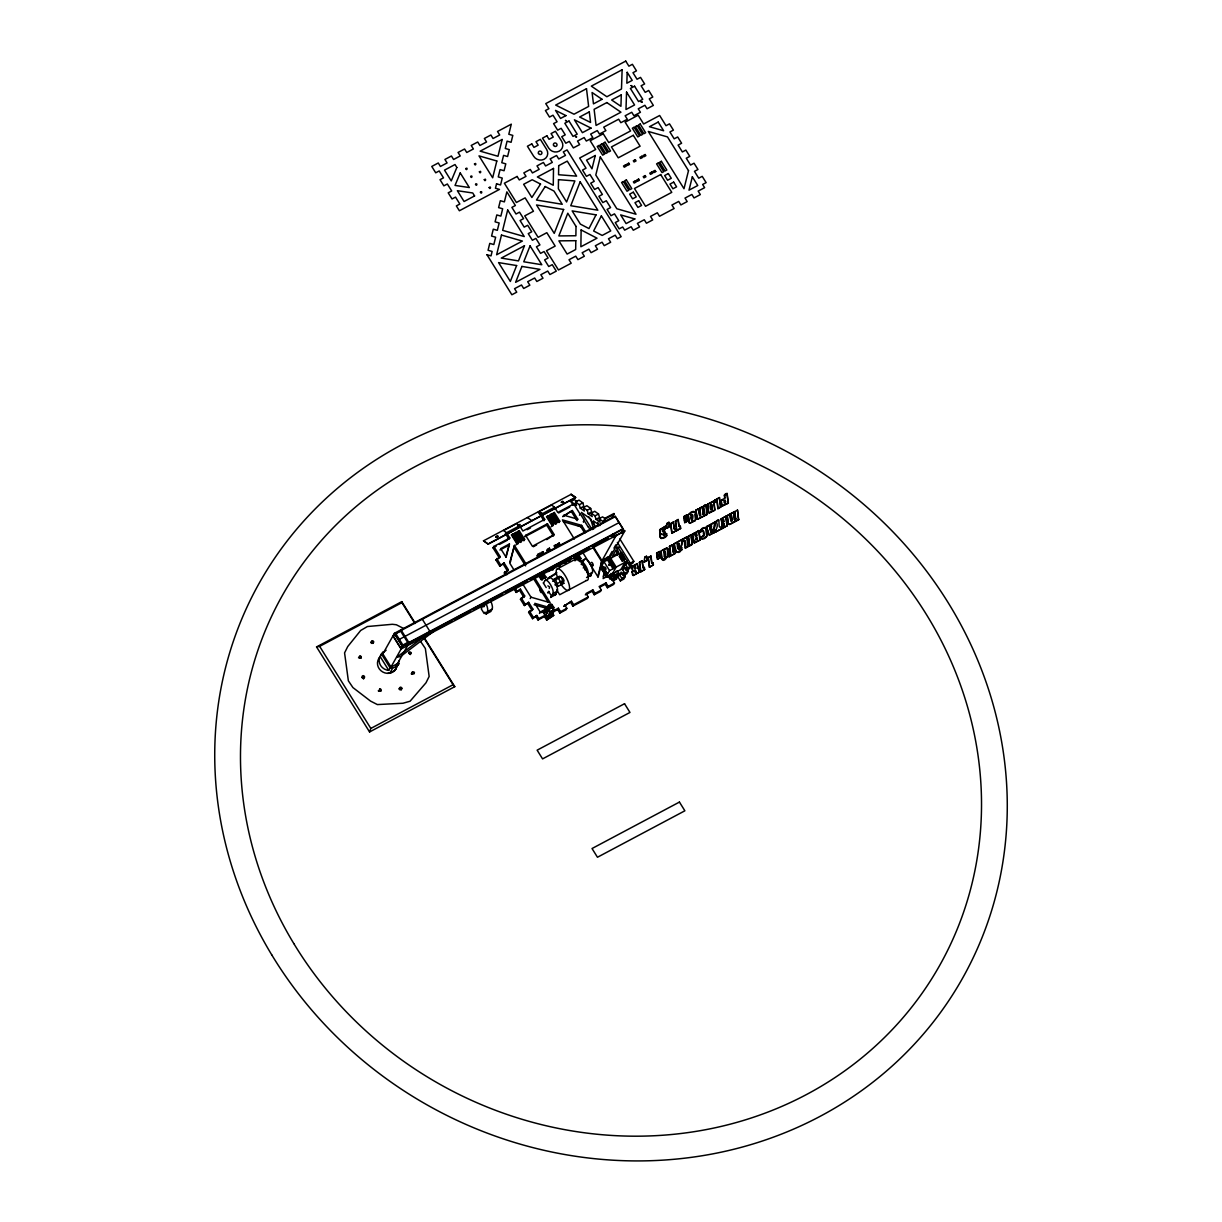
<?xml version="1.0" encoding="UTF-8"?>
<svg xmlns="http://www.w3.org/2000/svg" width="1222" height="1222" viewBox="0 0 1222 1222"><rect width="100%" height="100%" fill="white"/><g stroke="black" fill="none" stroke-linecap="round" stroke-linejoin="round"><path stroke-width="1.5" d="M693.195 537.894L694.188 543.103L700.206 539.956L698.938 530.547L696.128 532.288L696.647 536.137L695.608 536.55L694.799 532.975L695.517 536L696.846 535.786L696.326 531.937M693.103 538.184L694.386 542.751L700.206 539.956M548.51 607.563L551.565 605.257L547.93 607.655C549.197 604.31 554.07 604.753 550.587 608.419C545.073 609.304 550.374 601.942 550.618 604.982L552.222 607.548L548.938 609.289L547.334 606.723L550.985 604.325L552.222 607.548M634.264 567.604L634.692 566.825C632.675 571.193 637.059 563.434 635.226 568.902M604.753 567.619L605.333 568.841M552.634 611.076L550.557 612.1M613.688 578.693L614.819 578.617M612.833 565.236L612.986 564.747M547.914 585.842L549.625 587.034L549.258 588.454M591.081 562.7C592.349 560.562 594.702 568.184 591.983 564.931M684.503 540.674C685.084 560.44 688.001 534.762 682.456 541.758C681.632 534.64 683.694 549.06 678.485 547.991C681.296 540.536 674.804 544.141 678.485 548.999M678.485 547.991L679.127 543.286M710.853 530.791L711.494 526.086L709.646 527.308L710.914 531.952L714.015 530.394L714.32 532.456L709.31 535.083L706.423 526.804L714.763 522.13C717.742 529.416 706.408 532.884 713.77 529.004M361.162 658.032L360.2 656.489L358.642 657.314M361.773 677.568C362.613 672.528 367.364 679.035 362.338 677.599M414.059 673.857L412.425 672.283L411.707 674.07M663.683 552.375C665.104 548.22 667.12 556.529 664.417 556.743M691.194 514.981C690.506 528.454 695.501 511.331 690.995 515.333L691.316 514.798M609.732 560.592L609.732 559.707M643.979 562.212L644.804 557.171L646.499 556.27C651.005 560.623 639.427 564.075 647.049 560.333M666.418 528.24L667.044 523.551L668.923 522.298C672.253 527.247 663.149 531.982 667.243 523.199M681.219 546.555L682.212 539.681M713.587 529.34L714.763 522.13M612.864 566.046L612.604 566.825L612.191 564.976M613.23 564.533L612.207 565.099M711.968 509.528L711.647 504.533L710.517 504.839M498.087 536.168L495.796 537.145L496.667 537.145M541.789 512.935L539.391 513.729M561.234 502.105L563.266 501.753L561.402 502.517M563.479 501.875L562.532 501.417M505.74 557.018L509.437 543.958L500.684 548.602L506.107 557.293L509.437 543.958M526.346 564.472L514.447 545.379L509.742 562.487L510.536 561.097M514.447 545.379L509.941 563.449L513.943 569.88M597.787 576.815L601.866 560.486L593.755 547.471M603.21 576.662L604.035 573.317M604.814 571.927L603.149 578.602L607.533 576.28M638.22 568.108L637.166 563.922L632.11 566.382M637.976 568.413L637.349 563.571L631.682 566.855L632.797 571.209L631.881 566.504M544.477 611.84L544.34 612.711M703.398 530.806C703.505 544.233 706.163 525.216 699.962 531.707C703.062 523.673 709.951 528.607 706.53 536.519M609.671 559.737L610.038 560.852M610.542 561.463L610.74 560.577L613.032 564.763M638.724 572.568C640.924 569.605 636.448 567.65 638.648 568.52M663.103 534.197L663.515 535.068L666.586 533.571C668.602 538.306 657.405 541.041 660.46 534.396M636.066 572.018L634.982 570.934M636.097 571.881C632.965 570.399 638.724 571.071 634.829 572.079M668.419 556.086L662.385 559.416L661.041 551.443M695.303 520.435C697.731 512.323 693.149 507.909 688.093 515.256M695.669 519.549L694.875 520.908M714.702 510.124L713.724 501.28L707.675 504.411M659.575 530.424L659.941 529.538M661.224 550.908C659.743 577.502 679.631 537.909 661.026 551.259M707.492 504.946L707.874 504.06M662.904 534.533L663.699 535.343L666.586 533.571M369.563 731.963L370.831 728.434L453.087 684.717L454.783 686.672L369.563 731.963L316.559 646.927L401.778 601.636L414.777 622.502M381.447 654.014L379.324 658.398A9.99 9.241 29.3 0 0 386.824 670.068L388.733 670.343L390.108 667.899L381.447 654.014L386.106 650.241M381.004 691.148L379.828 689.269L378.774 691.087M546.753 610.817L545.241 611.489M610.603 561.035L609.488 561.891L609.136 560.058M610.007 559.89L609.075 560.348M378.56 659.055L382.914 651.922M382.639 654.289L394.416 633.302L615.109 516.005L623.266 529.08L621.799 531.692M394.614 633.958L393.362 636.188L400.923 648.332L402.175 646.102L622.869 528.805L615.308 516.662L394.614 633.958L402.175 646.102M390.796 667.365L402.573 646.377L623.266 529.08M387.756 673.337L389.879 673.108L392.873 667.762C395.363 668.373 401.61 659.819 397.761 665.578L398.509 663.622A9.99 9.241 29.3 0 0 398.723 661.194M396.447 665.501L409.126 642.894L400.984 629.819M396.188 666.402L397.853 663.439L391.04 667.059L382.715 653.724M389.879 673.108L394.66 670.572L397.654 665.226M493.81 546.448L500.18 556.652L499.401 558.042L493.031 547.838L493.81 546.448L509.818 537.94L507.359 534.014M503.311 564.32L507.573 571.163L508.352 569.773L504.09 562.93L499.813 566.183L495.903 559.905L500.18 556.652M509.818 537.94L509.024 539.33L505.389 533.479M513.103 533.938L512.323 535.328L517.761 544.05L518.54 542.66L513.103 533.938L511.361 534.869L516.799 543.591L516.005 544.981M516.158 532.318L513.637 534.64L516.158 532.318L521.595 541.041L520.816 542.431L515.379 533.708M519.228 530.684L518.449 532.089L523.871 540.796L524.666 539.406L519.228 530.684L517.471 531.616L522.909 540.338L524.666 539.406M499.813 566.183L504.09 562.93M508.352 569.773L504.075 573.026L506.412 571.789M547.441 523.749L525.597 535.358L524.818 536.748L546.662 525.139L547.441 523.749L554.238 534.64L546.738 539.62M480.429 604.89L482.018 607.456L481.239 608.846L484.172 613.551L484.951 612.161L486.096 613.994L487.41 611.642L492.13 609.136A10.158 3.33 62 0 0 490.297 600.078M492.13 609.136L490.816 611.489L486.096 613.994M542.278 515.455L544.722 519.381L543.943 520.786L538.474 512.003L551.55 505.053L554.528 507.206L557.797 512.446L573.79 503.938L580.144 514.141M551.137 526.758L553.673 524.437L548.235 515.715L547.456 517.12L552.894 525.842M551.29 514.095L550.511 515.485L555.949 524.207L556.728 522.817L551.29 514.095L549.549 515.027L554.987 523.749L556.728 522.817M554.345 512.476L551.825 514.798L554.345 512.476L559.783 521.198L559.004 522.588L553.566 513.866M513.24 587.721L516.173 592.426L520.45 589.172L524.712 596.03L520.435 599.269L524.36 605.547L528.637 602.309L532.899 609.152L532.12 610.542L527.858 603.699M540.353 554.605L537.604 557.033L537.634 554.452L539.605 553.398L540.353 554.605L539.574 555.995L539.605 553.398M538.581 556.514L539.36 555.124M516.173 592.426L520.45 589.172M542.874 551.657L542.843 554.253L542.874 551.657L540.918 552.695L541.667 553.902L543.622 552.863M572.354 510.506L562.823 516.555L572.354 510.506L577.777 519.197L576.998 520.603L571.575 511.896M541.865 554.773L542.644 553.383M549.442 548.174L546.692 550.618L549.442 548.174L549.396 550.771L548.647 549.564M520.435 599.269L524.712 596.03M573.011 505.328L573.79 503.938M555.995 544.691L555.964 547.288L555.995 544.691L554.024 545.73L554.773 546.937L556.743 545.883M559.264 542.95L556.529 545.409L559.264 542.95L559.233 545.531L558.5 544.37M524.36 605.547L528.637 602.309M558.255 546.066L559.034 544.676M530.195 598.581L530.974 597.191L521.962 582.726M540.185 574.355L542.904 578.724L542.125 580.114L538.505 574.294M579.472 515.241L580.267 513.851L584.391 520.48L583.612 521.87M543.24 572.736L545.959 577.09L545.18 578.48L541.56 572.675M543.515 583.062L544.92 580.572L549.289 578.25A7.76 2.536 62 0 1 554.757 582.115A7.76 2.536 62 0 1 557.324 591.158L555.231 594.885L550.862 597.207M536.03 616.82L538.016 619.997L538.795 618.607L536.809 615.43L532.532 618.683L528.622 612.405L532.899 609.152M553.52 568.719L552.726 570.109L552.772 567.512L553.52 568.719L551.55 569.758L550.801 568.566M578.327 526.04L579.121 524.65M583.276 521.809L584.07 520.419L588.332 527.262M584.834 533.174L580.832 526.743L581.611 525.353L562.426 519.885L574.34 538.978M560.073 565.236L559.294 566.626L559.325 564.029L560.073 565.236L558.103 566.275L557.354 565.083M532.532 618.683L536.809 615.43M547.823 592.792L548.602 591.402L551.534 596.107L556.254 593.602L555.475 594.992M548.143 592.853L548.922 591.463M566.611 561.723L565.847 563.143L565.878 560.547L566.611 561.723L564.656 562.792L563.907 561.601M539.452 613.444L540.231 612.039L552.298 605.577L551.626 604.493L550.755 606.051M569.88 559.982L569.116 561.402L569.147 558.805L569.88 559.982L567.94 561.051L567.191 559.859M550.755 597.497L552.955 593.48L557.324 591.158M550.404 611.764L549.35 615.476L550.954 612.634L549.06 609.87L545.18 615.537L543.271 612.482L546.295 607.319L546.967 608.419L544.172 613.413L543.485 612.314M546.188 610.954L546.158 611.626M538.016 619.997L544.477 616.56L549.06 609.87M551.428 607.135L552.298 605.577M578.434 560.806L580.969 558.485L578.25 554.131M553.367 607.135L552.619 608.464L553.459 609.824M580.969 558.485L580.19 559.875L576.57 554.07M544.477 616.56L546.662 620.058L553.734 615.323L552.283 612.986M552.787 609.075L553.749 607.38L551.84 604.325L546.158 607.349L548.067 610.404M548.953 616.193L548.403 615.323L548.22 617.507L552.1 614.529L551.55 613.658M553.749 607.38L552.741 607.914L553.902 609.793L550.817 614.956L551.366 615.827L548.22 617.507M602.477 522.97L605.196 518.128L613.933 513.484L612.237 517.059M614.33 514.111L605.593 518.77L604.753 521.046M551.366 615.827L552.1 614.529M549.35 615.476L552.497 613.811L554.101 610.969L553.291 606.876M582.894 562.074L584.391 559.401A7.76 2.536 62 0 1 589.859 563.281A7.76 2.536 62 0 1 592.441 572.308L590.195 576.31M553.734 615.323L546.662 620.058M557.644 609.579L558.423 608.189L560.592 611.672L559.813 613.062L557.644 609.579L553.52 611.764M571.484 601.239L563.892 606.249L571.484 601.239L573.653 604.722L572.874 606.112L570.705 602.629M564.671 604.859L566.84 608.342L566.061 609.747L559.813 613.062M590.47 576.387L591.265 574.997L586.545 577.502M592.685 547.12L601.591 561.387L616.071 535.572L624.809 530.928L401.106 648.989L392.949 635.914M601.27 562.853L602.064 561.448L598.138 577.166L582.268 551.702M601.209 567.482L607.12 576.845L600.674 567.787L604.035 561.799L621.601 552.466L627.1 561.265L622.548 569.635L624.732 573.118L623.357 575.577L621.173 572.095L619.63 574.844L621.815 578.327L620.379 580.878L617.95 576.967M601.636 568.031L600.674 567.787M612.1 551.473L609.304 556.453L603.317 559.63M613.948 548.159L615.812 544.844M608.22 558.698L607.533 559.936L613.032 568.749L613.658 567.329L607.273 557.201M622.319 533.25L624.427 530.302M608.541 559.401L609.304 558.21M624.809 530.928L610.328 556.743L601.591 561.387M592.853 589.875L592.074 591.265L594.243 594.763L595.022 593.373L592.853 589.875L586.086 593.48L588.256 596.962L587.477 598.368L572.874 606.112M610.725 559.416L611.504 558.026M618.76 553.383L616.973 548.281L617.752 546.891L624.274 557.354M610.328 563.434L608.724 564.656L610.526 564.732L610.328 563.434L608.724 564.656M617.736 551.305L615.98 554.437L612.482 556.285L615.995 550.022L617.782 555.124M606.173 576.601L609.534 570.613L627.1 561.265M619.386 556.545L622.334 554.666L624.809 559.462L622.105 560.913L619.386 556.545L620.776 555.796M609.06 575.822L608.327 577.044L607.456 575.699M606.005 582.894L605.226 584.284L607.395 587.767L608.189 586.377L606.005 582.894L599.147 586.529L601.316 590.027L600.537 591.417L594.243 594.763M610.068 575.287L609.121 576.509M614.024 568.215L614.727 566.947M608.357 575.699L609.671 578.098L612.97 574.951L612.023 573.423M612.207 574.141L616.163 567.069L610.679 558.271M608.144 575.868L610.038 578.923L611 577.227L609.427 574.89M611.978 575.486L612.925 573.79M611.046 578.388L613.933 573.255L615.094 575.119L612.222 580.267L611.046 578.388L610.038 578.923M612.13 573.454L613.2 575.18L609.671 578.098M622.105 560.913L625.053 559.034M612.573 579.961L614.162 577.12L618.989 574.294L618.454 573.423L615.308 575.088L615.109 577.273L618.989 574.294M617.858 576.326L614.712 577.991L613.108 580.832L616.255 579.152L617.858 576.326C619.6 573.057 614.208 578.434 617.217 575.394M615.109 577.273L615.308 575.088M618.454 573.423L618.256 575.593M616.606 577.028L618.775 573.179L617.599 571.3M620.944 569.498L624.916 562.426L619.417 553.627M612.298 579.549L614.483 583.031L613.688 584.422L607.395 587.767M618.775 576.112L614.758 579.213M624.121 566.855L626.29 570.338L627.665 567.879L631.163 566.03L629.712 563.693M627.054 561.631L629.223 565.114L630.308 563.174L633.806 561.326L619.844 538.933M623.862 574.141L625.297 576.463L623.877 579.014L620.379 580.878M626.779 568.933L628.23 571.27L626.84 573.714L623.357 575.577M631.163 566.03L629.788 568.474L626.29 570.338M633.806 561.326L632.721 563.25L629.223 565.114M632.599 571.132L632.095 572.003L632.935 570.903M634.936 566.657L635.654 568.322M634.753 569.024L635.776 568.199M638.907 572.217L633.24 575.501L632.309 572.018M639.396 562.441L642.237 560.684L643.169 567.512L644.376 567.405L644.666 569.483L640.664 571.85L639.396 562.441L642.237 560.684M634.737 571.377L635.18 570.582M633.24 575.501L638.495 572.675M635.898 572.232L636.326 571.438M637.838 568.597L638.419 567.756M644.804 557.171L646.499 556.27M638.724 568.673L638.892 572.033M660.384 534.106L659.788 530.776M660.583 533.77L660.262 534.747L661.056 533.907L660.247 533.434M662.828 529.936L662.416 530.715L665.639 528.408L665.394 526.315L659.743 529.89M660.17 535.037L661.056 533.907M663.347 533.999C667.716 530.638 662.278 532.991 662.614 530.654M660.186 529.416L665.394 526.315M648.118 557.797L650.959 556.041L651.906 562.868L653.113 562.777L653.388 564.839L649.401 567.207L648.118 557.797L650.959 556.041M662.691 531.249L664.692 530.822M640.664 571.85L644.666 569.483M644.376 567.405L643.169 567.512M667.044 523.551L668.923 522.298M660.522 537.833L660.369 534.686M662.507 531.601L662.645 530.287L665.639 528.408M661.301 538.535L666.815 535.648M670.557 523.826L673.398 522.069L674.33 528.897L675.537 528.805L675.827 530.867L671.825 533.235L670.557 523.826L673.398 522.069M656.642 553.26L659.483 551.519L659.605 554.223L656.947 555.628L656.642 553.26L659.483 551.519M649.401 567.207L653.388 564.839M653.113 562.777L651.906 562.868M675.369 521.259L678.21 519.503L679.142 526.346L680.364 526.239L680.639 528.301L676.652 530.669L675.369 521.259L678.21 519.503M656.947 555.628L659.788 553.872M657.13 556.82L659.972 555.078L660.079 557.782L657.436 559.187L657.13 556.82L659.972 555.078M671.825 533.235L675.827 530.867M674.33 528.897L675.537 528.805M657.436 559.187L660.277 557.431M674.391 529.019L673.2 522.42M664.065 551.336L664.829 551.137M683.892 516.738L686.733 514.981L686.856 517.685L684.198 519.09L683.892 516.738L686.733 514.981M665.394 555.842L664.951 551.244M662.202 550.312L666.693 547.975M668.22 555.735L667.075 548.113M676.652 530.669L680.639 528.301M680.364 526.239L679.142 526.346M684.198 519.09L687.039 517.334M673.276 552.054L675.216 551.015L675.308 553.429L668.984 556.789L668.709 554.727L670.435 553.81L669.442 546.463L672.283 544.707L673.276 552.054L672.283 544.707M684.381 520.297L687.222 518.54L687.329 521.244L684.687 522.649L684.381 520.297L687.222 518.54M663.882 552.038L664.233 556.422M684.687 522.649L687.528 520.893M681.662 547.593L678.561 549.152L681.662 547.593C680.623 556.865 672.054 551.244 674.239 543.668L687.07 536.855L688.337 546.265L685.496 548.021M668.709 554.727L670.618 553.459L669.641 546.112M692.416 520.037L692.08 514.599M688.276 514.722L693.943 511.438M694.707 512.125L694.325 511.59M668.984 556.789L675.506 553.092M703.49 506.076C707.813 523.581 698.694 505.404 706.133 504.671L707.202 514.431L697.64 519.213L695.761 510.429L698.602 508.673L699.519 515.47L700.741 515.409L699.748 508.062L702.329 506.687L703.139 514.386L702.329 506.687M695.074 520.557L689.437 523.23L688.307 515.608M691.713 519.671L691.117 517.196M689.819 523.367L694.325 521.03M695.761 510.429L698.602 508.673M698.404 509.024L699.992 516.051L699.748 508.062M676.362 551.84L674.239 543.668M676.621 552.13L676.469 551.321M682.456 541.758L684.702 540.323M676.942 552.283L681.952 549.656M696.968 518.754L695.944 510.078M674.055 544.019L687.07 536.855M697.258 519.06L697.059 518.174M688.261 536.458L691.102 534.717L692.37 544.126L689.529 545.867L688.261 536.458L691.102 534.717M697.64 519.213L707.401 514.08M703.292 506.427L706.133 504.671M693.607 537.741L692.294 534.32L694.997 532.639M692.691 537.038L692.492 533.968M712.014 509.375C709.906 511.621 709.356 504.442 711.479 504.289M712.044 509.009L711.647 504.533M708.103 503.953L713.343 501.127M692.905 538.535L693.332 537.252M713.984 502.486L713.724 501.28M716.932 501.387L714.885 502.471L714.61 500.409L719.498 497.568L720.766 506.977L717.925 508.734L717.131 501.035L717.925 508.734M689.529 545.867L692.37 544.126M714.473 510.246L708.836 512.919L707.706 505.297M696.128 532.288L698.938 530.547M714.885 502.471L717.131 501.035M709.218 513.057L713.724 510.72M710.944 509.788L710.532 505.19M697.09 537.756C693.913 537.879 699.152 540.093 696.891 538.108M695.761 539.696L695.792 538.459M695.837 539.895L697.319 539.299M714.61 500.409L719.498 497.568M700.053 532.41L703.154 530.638M701.291 529.538L705.155 527.537M706.698 535.984L705.537 527.675M724.524 494.895C726.143 502.746 721.958 493.138 727.166 493.489L728.251 503.25L722.049 505.893L721.087 501.051L722.385 499.447M706.301 536.641C704.086 541.209 697.243 537.772 703.826 535.786M701 538.031L701.138 537.237M724.325 495.246L727.166 493.489M701.84 539.039L705.537 537.115M700.939 537.588L704.055 535.343M721.652 505.343L721.286 500.699M725.226 500.149C721.912 501.157 727.869 500.042 724.768 502.884M725.517 502.242L724.157 502.761L724.066 500.76M722.431 506.045L728.449 502.899M711.494 526.086L709.646 527.308M708.638 534.472L706.606 526.468M716.214 521.351C721.606 515.409 716.474 531.341 721.805 526.254L721.897 528.668L715.573 532.044C715.802 527.919 718.887 527.461 716.214 521.351L718.857 519.946M710.914 531.952L709.845 526.957M709.31 535.083L714.32 532.456M711.112 532.089L714.015 530.394M721.163 518.968L725.929 516.188L727.212 525.597L722.431 528.393L722.156 526.315L724.279 524.941L724.081 523.52C721.331 527.003 720.583 521.534 723.806 521.458L723.561 519.671L721.438 521.046L721.163 518.968L725.929 516.188M715.573 532.044L722.08 528.332M721.438 521.046L723.561 519.671M721.683 522.833L723.806 521.458M734.498 519.762L735.644 519.151L734.651 511.804L737.492 510.048L738.577 519.808L729.946 524.391L728.343 524.131L727.121 515.806L729.962 514.05L730.893 520.847L732.1 520.786L731.107 513.439L733.704 512.064L734.498 519.762L733.704 512.064M721.805 526.254L721.897 528.668M721.958 524.895L724.081 523.52M727.121 515.806L729.962 514.05M722.431 528.393L727.212 525.597M722.156 526.315L724.279 524.941M732.1 520.786L731.107 513.439M728.236 523.902L727.319 515.455M729.015 524.589L738.775 519.457M730.893 520.847L729.763 514.401M737.492 510.048L738.577 519.808M735.644 519.151L734.85 511.453M610.588 561.402L609.87 560.531M519.839 524.773C516.799 523.917 517.334 527.583 519.824 524.36M541.575 513.286L539.544 513.714M546.112 611.703L545.715 612.13M394.66 670.572L396.004 668.785M410.577 654.457L410.516 652.716L408.698 652.655M721.209 500.577L724.952 498.072M714.274 510.597L714.885 509.788M706.102 536.993L706.728 536.168M495.842 536.947L497.522 535.878M662.981 534.335L664.936 532.914M548.938 615.308L549.747 615.353M430.19 631.881L396.906 657.176L400.51 656.565L433.795 631.255L430.19 631.881L422.048 618.79M609.213 565.435L610.817 564.213M615.873 571.499L617.11 570.918M616.087 574.875L615.399 575.608L616.927 574.936M372.909 643.459C375.521 640.74 368.83 640.664 371.625 643.414M363.744 678.699C365.21 675.415 360.612 676.576 363.438 678.821M378.24 690.812C385.266 691.484 377.247 685.725 380.271 691.133M411.172 673.811L412.7 673.628M401.152 689.88C403.749 687.161 397.074 687.085 399.869 689.85M545.623 611.474L546.341 610.145L546.692 610.924M495.964 536.825L497.385 536.122M563.327 501.967L562.716 501.341M551.962 612.955C555.491 610.572 548.235 613.704 552.497 613.811M655.756 171.569L653.785 172.608L653.037 171.416L655.007 170.362L655.74 171.538M483.53 540.811L571.132 494.33L575.577 497.476L488.235 544.141L483.53 540.811L488.235 544.141M496.85 537.069L497.782 536.825M519.61 525.765L506.55 532.716L503.556 530.562L516.631 523.612L519.61 525.765L522.879 531.005L544.722 519.381M554.528 507.206L541.468 514.157L538.474 512.003M488.174 543.927L575.577 497.476L571.132 494.33M572.812 504.564L570.918 501.509L574.416 499.645L577.196 501.631M548.235 515.715L546.478 516.646L551.916 525.368M575.501 502.013L578.999 500.149L582.818 502.853L583.795 506.305L580.297 508.169L579.32 504.717L575.501 502.013L576.494 505.465L570.918 501.509M493.031 547.838L496.239 546.142M499.431 544.432L507.435 540.185M527.14 529.706L530.501 527.919M558.607 512.98L569.803 507.038M579.32 504.717L582.818 502.853M499.905 549.992L508.658 545.348M316.559 646.927L319.66 646.362L401.931 602.645L401.778 601.636M583.368 507.588L586.865 505.725L590.669 508.428L591.662 511.881L588.164 513.744L587.186 510.292L583.368 507.588L584.345 511.04L580.297 508.169M516.799 543.591L518.54 542.66M521.595 541.041L519.854 541.972L514.416 533.25M559.783 521.198L558.042 522.115L552.604 513.393M587.186 510.292L590.669 508.428M495.903 559.905L498.225 558.668M591.234 513.164L594.732 511.3L598.536 514.004L599.528 517.456L596.03 519.319L595.038 515.867L591.234 513.164L592.212 516.616L588.164 513.744M554.238 534.64L532.395 546.265L525.597 535.358M533.296 546.753L536.657 544.966M595.038 515.867L598.536 514.004M596.03 519.319L600.078 522.191L599.101 518.739L602.583 516.875L605.134 518.678M536.855 555.842L538.826 554.788M550.19 549.365L548.22 550.419L547.471 549.213M560.012 544.141L558.057 545.195L557.324 544.019M398.494 639.839L619.187 522.542M405.979 645.644L412.715 642.069M416.091 640.267L421.132 637.594M429.564 633.103L451.468 621.463M454.828 619.676L469.996 611.626M473.357 609.824L488.525 601.774M491.901 599.987L501.998 594.61M505.373 592.823L527.278 581.183M530.638 579.381L545.806 571.331M554.223 566.855L571.071 557.889M574.447 556.102L589.6 548.052M592.976 546.249L608.128 538.199M611.504 536.412L614.88 534.61M557.4 568.81L576.188 558.821M542.904 578.724L541.163 579.656L538.444 575.287M545.959 577.09L544.218 578.021L541.499 573.668M556.804 572.583L547.823 578.342L556.025 573.973M584.391 559.401L580.022 561.723A7.76 2.536 62 0 1 585.491 565.603A7.76 2.536 62 0 1 588.072 574.63L592.441 572.308M552.695 581.321L561.219 576.799L563.831 583.306L558.149 586.331L556.361 585.781M616.973 548.281L619.31 547.044M583.23 567.94L584.544 567.237L585.842 570.491M554.895 584.849L563.418 580.328M699.549 508.413L702.131 507.038M666.601 527.889L669.488 526.361M703.322 514.034L704.483 513.423M718.124 508.383L720.766 506.977M612.711 566.168L613.658 565.985M585.918 580.801L559.691 594.732L556.667 589.875M528.622 612.405L530.959 611.168M628.994 562.532L625.496 564.396L627.665 567.879M607.12 576.845L623.128 568.337M540.903 612.665L543.821 611.107M622.548 569.635L626.046 567.772M543.271 612.482L546.158 610.908M610.496 576.616L613.2 575.18M609.595 577.838L611.993 576.692M615.094 575.119L618.775 573.179M669.442 546.463L672.085 545.058M692.294 534.32L694.799 532.975M706.423 526.804L714.565 522.481M730.924 513.79L733.505 512.415M553.902 609.793L550.236 611.733L547.349 616.881L546.188 615.002M619.63 574.844L623.128 572.981M677.278 544.508L678.928 543.637M538.795 618.607L545.272 615.17L547.441 618.668M552.924 611.107L558.423 608.189M624.732 573.118L628.23 571.27M550.954 612.634L554.101 610.969M612.222 580.267L615.888 578.312M585.307 594.87L592.074 591.265M599.742 587.202L605.226 584.284M678.684 547.655L681.418 546.203M621.815 578.327L625.297 576.463M560.592 611.672L566.84 608.342M573.653 604.722L588.256 596.962M595.022 593.373L601.316 590.027M608.189 586.377L614.483 583.031M734.697 519.411L735.843 518.8M685.695 547.67L688.337 546.265M603.683 570.72L601.698 568.138M370.877 642.497C377.919 643.093 368.983 637.67 372.786 643.307M358.535 657.803C364.843 659.193 358.26 652.685 359.803 657.803M399.105 688.918C406.162 689.529 397.211 684.091 401.015 689.743M584.803 569.834L584.727 568.199M604.814 572.339L603.775 570.949M527.43 517.548L531.875 520.709M392.873 667.762L390.108 667.899M408.912 653.541C415.251 653.77 406.01 649.188 410.18 654.503M413.021 673.765C417.603 671.932 409.691 670.603 412.731 673.658M563.602 515.149L577.777 519.197M563.311 521.748L580.832 526.743M530.974 597.191L550.16 602.675L534.289 577.212M547.212 606.891L534.808 603.347L540.231 612.039M534.029 604.737L546.433 608.281M581.55 564.503L583.337 565.038L585.537 568.566M561.219 576.799L559.432 576.249L553.749 579.274L555.536 579.824M556.59 577.762L558.378 578.312L560.577 581.84L560.99 584.819M562.044 582.757L563.831 583.306M604.951 573.026L604.386 572.446L605.348 573.469M403.184 628.245L396.34 624.763L392.354 624.289L367.41 626.535L360.673 630.476L347.751 646.53L344.573 652.884L348.362 680.822L352.929 687.574L370.541 701.092L377.384 704.575L402.985 703.246L410.073 701.229L425.989 682.808L429.151 676.453L425.363 648.515L420.811 641.764M583.49 566.58L584.513 567.756M570.934 494.36L575.638 497.69M599.101 518.739L602.904 521.443M599.926 525.521L593.312 520.832L595.251 527.644M613.307 566.244L612.802 565.511M609.152 558.24L610.145 559.523M613.673 565.511L614.59 567.023M562.777 580.771C565.725 583.688 562.502 575.577 561.692 578.403M604.951 568.734C607.471 571.804 604.676 564.686 604.462 567.665M620.944 529.676L622.96 532.914M616.071 535.572L614.208 537.558L612.833 533.983M617.354 542.385L630.308 563.174M622.991 556.56L624.809 559.462M619.63 556.117L622.349 560.47M588.805 516.799L593.693 524.62M592.135 529.615L581.412 512.385L590.7 518.968L593.617 529.187M588.439 526.972L590.089 529.63M608.403 559.477L612.986 566.809M615.72 578.281L616.255 579.152M614.162 577.12L614.712 577.991M581.611 525.353L585.613 531.784M604.035 561.799L609.534 570.613M610.756 573.515L612.13 575.547L611.382 576.891L610.526 575.531M609.503 575.15L610.343 576.509M602.049 565.328L607.548 574.141M601.56 566.871L606.662 575.058M576.509 555.063L579.228 559.416M575.195 555.75L577.914 560.119M573.5 555.689L576.219 560.058M573.439 556.682L575.257 559.584M546.662 525.139L553.459 536.046M549.488 569.253L550.236 570.46L548.266 571.499L547.517 570.307M555.536 579.824L558.149 586.331M537.634 554.452L538.383 555.643M543.271 582.848L546.203 587.568M550.832 604.523L551.687 605.883M513.668 546.769L525.567 565.878M533.51 578.602L548.388 602.477M549.717 604.539L550.297 605.486M548.984 605.852L550.587 608.419M546.203 610.389L546.555 611.168M519.671 590.577L523.933 597.421M496.682 558.5L500.592 564.793M504.854 571.636L506.825 574.768M514.997 587.904L516.952 591.036M521.229 597.879L525.139 604.157M529.401 611L533.311 617.293M423.774 636.937L454.783 686.672M401.931 602.645L414.961 623.556M424.003 638.052L453.087 684.717M394.416 633.302L402.573 646.377M380.073 656.443L388.733 670.343M319.66 646.362L370.831 728.434M651.708 563.22L650.761 556.392M643.032 567.97L642.268 562.7M678.561 549.152L677.477 544.157M597.772 522.374L598.749 525.781M548.296 606.998L548.938 609.289M659.956 533.556L659.773 530.073M632.461 574.798L632.293 571.667M708.439 512.385L707.691 504.61M689.055 522.695L688.292 514.92M713.831 530.745L714.122 532.807M681.464 547.945L681.754 550.007M725.028 500.501L725.318 502.578M723.882 523.871L724.081 525.292M714.198 504.09L714.87 509.589M700.252 532.059L700.13 530.669M694.799 514.401L695.471 519.197M680.165 526.59L680.455 528.652M675.338 529.157L675.629 531.219M644.177 567.756L644.468 569.819M726.983 493.841L728.251 503.25M725.746 516.539L727.014 525.949M719.3 497.919L720.583 507.329M721.362 518.632L721.637 520.694M721.866 522.481L722.156 524.543M722.355 525.964L722.63 528.041M714.809 500.058L715.084 502.12M715.481 529.615L715.756 531.692M705.934 505.022L707.202 514.431M698.74 530.898L700.007 540.307M691.163 536.947L692.171 544.462M688.444 536.122L689.727 545.531M686.871 537.191L688.154 546.616M682.38 539.345L682.655 541.407M678.011 519.854L678.699 524.895M675.567 520.908L676.835 530.333M670.741 523.474L672.024 532.884M668.74 522.649L669.289 526.713M668.892 554.376L669.182 556.453M648.317 557.446L649.585 566.855M646.301 556.621L646.85 560.684M639.595 562.089L640.863 571.499M723.378 520.022L723.607 521.794M686.535 515.333L686.856 517.685M684.091 516.387L684.396 518.739M659.284 551.855L659.605 554.223M656.84 552.924L657.146 555.277M687.024 518.892L687.329 521.244M684.58 519.946L684.885 522.298M659.773 555.414L660.079 557.782M657.329 556.484L657.635 558.836M665.211 526.667L665.455 528.759M664.493 531.173L664.737 533.266M485.577 602.583A10.158 3.33 62 0 1 487.41 611.642M484.126 604.6A3.987 1.298 62 0 1 481.957 605.318M484.569 605.669A3.987 1.298 62 0 1 483.438 604.539M396.86 666.555A9.99 9.241 29.3 0 1 382.776 672.008A9.99 9.241 29.3 0 1 380.011 657.146M557.751 578.006A12.144 3.972 62 0 1 560.592 570.048A12.144 3.972 62 0 1 569.574 587.751A12.144 3.972 62 0 1 560.592 583.597M574.997 560.883A12.144 3.972 62 0 1 584.758 566.993A12.144 3.972 62 0 1 585.964 580.389M581.137 564.106A5.239 1.711 62 0 1 584.467 566.168A5.239 1.711 62 0 1 586.728 572.217M544.92 580.572A7.76 2.536 62 0 1 550.389 584.452A7.76 2.536 62 0 1 552.955 593.48M553.505 168.422L553.26 185.24L537.39 176.991L553.505 168.422M558.485 179.649L558.362 188.753L566.596 201.966L574.875 180.932L558.485 179.649M558.698 165.673L558.561 174.731L576.601 176.136L567.252 161.121L558.698 165.673M575.806 240.688L575.684 249.517L567.13 254.069L558.897 240.856L575.806 240.688M576.02 226.437L575.883 235.754L558.851 235.922L567.787 213.224L576.02 226.437M581.122 229.95L580.878 246.768L596.993 238.198L581.122 229.95M621.295 94.873L620.929 106.314L611.657 100.005L621.295 94.873M622.12 69.776L621.494 88.977L606.876 96.737L591.326 86.136L622.12 69.776M626.55 92.093L625.985 109.506L634.569 104.955L626.55 92.093M627.192 72.312L626.84 83.233L632.217 80.362L627.192 72.312M549.045 616.621L551.275 615.323L549.121 616.499M539.895 589.63C540.735 595.588 543.927 590.913 539.895 589.63M548.51 605.669L550.175 604.676L548.571 605.577M465.75 168.621C466.819 171.66 468.179 166.604 465.75 168.621M470.638 176.472C471.723 179.527 473.051 174.41 470.638 176.472M474.487 163.977C475.572 167.032 476.901 161.915 474.487 163.977M475.541 184.308C476.565 187.378 478.016 182.261 475.541 184.308M479.391 171.828C480.46 174.883 481.789 169.766 479.391 171.828M480.429 192.16C481.483 195.23 482.873 190.113 480.429 192.16M484.279 179.665C485.348 182.72 486.707 177.648 484.279 179.665M489.167 187.516C490.251 190.586 491.58 185.454 489.167 187.516M575.531 136.62L576.54 136.91L575.531 136.62M641.076 101.777L642.085 102.068L641.076 101.777M549.106 606.57L550.771 605.623L549.106 606.57M565.526 120.474L566.489 120.871L565.526 120.474M631.071 85.632L632.034 86.029L631.132 85.525M496.819 160.999L492.665 177.801L479.009 155.881L496.819 160.999M502.135 139.491L497.996 156.279L480.185 151.161L502.135 139.491M496.544 183.819L495.445 188.249L499.462 189.41L459.38 210.764L456.356 205.907L459.854 204.043L455.531 197.109L452.033 198.972L448.199 192.832L451.697 190.968L447.344 183.987L443.846 185.851L440.027 179.695L443.51 177.847L439.217 170.958L435.719 172.806L431.763 166.452L438.27 162.984L440.439 166.467L447.084 162.938L444.915 159.456L451.422 155.988L453.591 159.486L460.236 155.942L458.067 152.46L464.574 149.008L466.758 152.49L473.388 148.962L471.218 145.464L477.726 142.012L479.91 145.494L486.555 141.966L484.37 138.483L490.893 135.016L493.062 138.514L499.706 134.97L497.522 131.487L511.3 124.17L508.81 134.252L512.812 135.398L511.102 142.302L507.099 141.141L505.282 148.473L509.299 149.619L507.588 156.523L503.586 155.377L501.768 162.694L505.786 163.855L504.075 170.744L500.058 169.598L498.255 176.915L502.257 178.076L500.562 184.965L496.544 183.819M486.967 254.726L511.865 294.762L516.738 292.18L514.554 288.682L521.504 284.986L523.688 288.484L529.844 285.2L527.675 281.717L534.656 278.005L536.84 281.488L542.996 278.219L540.827 274.721L547.731 271.055L549.9 274.538L556.285 271.147L552.237 264.655L548.739 266.518L544.6 259.889L548.098 258.025L544.05 251.533L540.552 253.382L536.427 246.768L539.925 244.904L535.878 238.412L532.38 240.26L528.24 233.631L531.738 231.783L527.69 225.276L524.192 227.139L520.068 220.51L523.566 218.646L519.503 212.154L516.02 214.018L511.881 207.389L515.379 205.525L506.855 191.854L504.38 201.874L500.317 200.714L498.607 207.618L502.67 208.779L500.867 216.111L496.804 214.935L495.093 221.839L499.156 223L497.339 230.332L493.291 229.171L491.58 236.06L495.643 237.236L493.825 244.553L489.762 243.392L488.067 250.281L492.115 251.457L491.03 255.887L486.967 254.726M501.478 235.067L496.621 254.772L522.374 241.07L501.478 235.067M507.68 209.985L502.654 230.347L524.253 236.549L507.68 209.985M595.282 155.515L591.967 168.85L586.545 160.158L595.282 155.515M600.308 156.935L595.801 175.006L616.835 208.748L636.005 214.232L600.308 156.935M688.505 170.652L683.999 188.723L648.286 131.441L667.472 136.91L688.505 170.652M692.339 176.808L689.009 190.158L697.762 185.515L692.339 176.808M563.632 209.481L554.238 233.371L536.55 204.99L563.632 209.481M580.144 181.818L570.75 205.708L597.833 210.199L580.144 181.818M516.631 265.556L510.338 281.442L498.591 262.608L516.631 265.556M524.482 245.759L518.479 260.912L501.28 258.086L524.482 245.759M521.916 266.427L515.623 282.313L539.956 269.375L521.916 266.427M530.058 245.882L523.764 261.768L541.804 264.731L530.058 245.882M456.845 167.475L451.239 180.902L444.518 170.118L455.012 164.542L456.845 167.475M460.236 172.928L455.027 185.423L469.34 187.546L460.236 172.928M596.015 214.858L588.973 228.575L580.389 224.115L572.156 210.902L596.015 214.858M601.377 215.882L593.632 230.989L602.186 235.434L610.725 230.897L601.377 215.882M602.171 565.755L600.934 567.97L606.051 576.173L607.288 573.958L602.171 565.755M614.086 579.717L616.239 578.51L614.086 579.717M540.536 184.079L531.875 197.506L523.642 184.293L532.196 179.756L540.536 184.079M545.195 186.508L536.489 200.026L562.227 204.288L553.994 191.075L545.195 186.508M625.74 61.1L545.76 103.61L548.922 108.682L545.424 110.53L549.503 117.068L553.001 115.219L557.079 121.757L553.581 123.621L557.66 130.158L561.158 128.295L565.236 134.832L561.738 136.696L565.817 143.234L569.315 141.385L573.393 147.923L579.671 144.578L577.502 141.08L584.147 137.551L586.316 141.049L592.838 137.582L590.654 134.099L597.298 130.571L599.467 134.053L605.898 130.632L603.729 127.149L618.668 119.206L620.852 122.689L627.314 119.252L625.145 115.769L631.743 112.256L633.913 115.754L640.42 112.287L638.251 108.804L644.895 105.275L647.064 108.758L653.358 105.413L649.279 98.875L652.777 97.012L648.699 90.474L645.201 92.337L641.122 85.784L644.62 83.936L640.542 77.398L637.044 79.247L632.981 72.709L636.463 70.845L632.4 64.308L628.902 66.171L625.74 61.1M586.499 88.702L555.705 105.077L574.019 114.211L588.637 106.436L586.499 88.702M565.939 115.601L560.547 118.458L555.521 110.392L565.939 115.601M602.049 99.303L593.464 103.87L592.09 92.521L602.049 99.303M569.024 121.039L564.824 123.269L573.011 136.39L577.196 134.16L569.024 121.039M634.569 86.197L630.384 88.427L638.556 101.548L642.757 99.318L634.569 86.197M589.294 111.889L579.656 117.022L590.562 122.46L589.294 111.889M606.83 102.572L594.121 109.323L596.061 125.423L620.944 112.195L606.83 102.572M531.784 143.906L527.415 146.228L533.663 156.248A7.76 7.164 29.3 0 0 544.157 159.257A7.76 7.164 29.3 0 0 546.601 149.374L540.353 139.354L535.984 141.676L538.154 145.158L533.968 147.388L531.784 143.906M546.876 135.81L542.507 138.132L548.739 148.152A7.76 7.164 29.3 0 0 559.233 151.161A7.76 7.164 29.3 0 0 561.677 141.263L555.43 131.258L551.061 133.58L553.245 137.063L549.045 139.293L546.876 135.81M591.02 128.096L582.405 132.679L574.401 119.802L591.02 128.096M474.579 195.932L464.085 201.508L457.364 190.708L472.746 192.984L474.579 195.932M517.105 176.457L504.38 183.224L516.402 202.485L525.124 197.857L533.464 211.238L524.742 215.882L538.108 237.328L546.83 232.699L555.17 246.08L546.448 250.724L558.469 269.986L571.193 263.219L569.024 259.736L575.745 256.162L577.93 259.644L584.345 256.238L582.176 252.74L588.897 249.166L591.081 252.664L597.497 249.242L595.328 245.759L602.064 242.185L604.233 245.668L610.649 242.246L608.48 238.764L615.216 235.189L617.385 238.672L621.143 236.671L567.054 149.909L563.296 151.895L565.481 155.393L558.744 158.967L556.575 155.484L550.144 158.891L552.313 162.389L545.592 165.963L543.423 162.465L536.993 165.887L539.162 169.369L532.441 172.944L530.256 169.461L523.841 172.882L526.01 176.365L519.289 179.94L517.105 176.457M603.256 133.778L590.195 140.729L595.664 149.496L579.671 158.005L586.025 168.208L582.527 170.072L586.453 176.35L589.951 174.486L594.213 181.33L590.715 183.193L594.625 189.471L598.123 187.608L602.385 194.451L598.902 196.314L602.813 202.592L606.311 200.744L610.572 207.587L607.074 209.436L610.985 215.714L614.483 213.865L618.76 220.708L615.262 222.572L619.172 228.85L622.67 226.987L624.656 230.164L631.117 226.727L633.286 230.225L639.58 226.88L637.41 223.382L644.269 219.746L646.453 223.229L652.701 219.914L650.516 216.416L657.344 212.796L659.513 216.279L674.116 208.519L671.932 205.036L678.714 201.431L680.883 204.929L687.176 201.584L685.007 198.086L691.866 194.451L694.035 197.933L700.328 194.588L698.159 191.106L704.62 187.669L702.635 184.476L706.133 182.628L702.222 176.35L698.724 178.198L694.463 171.355L697.961 169.491L694.035 163.213L690.552 165.077L686.275 158.234L689.773 156.37L685.863 150.092L682.365 151.956L678.103 145.113L681.601 143.249L677.675 136.971L674.177 138.819L669.916 131.976L673.414 130.128L669.503 123.85L666.005 125.698L659.651 115.494L643.643 124.002L638.174 115.219L625.114 122.169L630.583 130.937L608.739 142.562L603.256 133.778M598.963 145.494L597.207 146.426L602.645 155.148L604.401 154.216L598.963 145.494M602.018 143.875L600.277 144.807L605.7 153.529L607.456 152.597L602.018 143.875M605.073 142.241L603.332 143.173L608.77 151.895L610.511 150.963L605.073 142.241M634.081 127.287L632.339 128.203L637.777 136.925L639.518 136.009L634.081 127.287M637.151 125.652L635.394 126.584L640.832 135.306L642.589 134.374L637.151 125.652M640.206 124.033L638.464 124.965L643.887 133.672L645.644 132.755L640.206 124.033M633.302 135.306L611.443 146.915L618.24 157.821L640.099 146.212L633.302 135.306M658.215 122.063L649.462 126.721L663.638 130.754L658.215 122.063M625.45 164.955L623.495 166.009L624.243 167.2L626.199 166.161L625.45 164.955M628.734 163.213L626.764 164.267L627.512 165.459L629.483 164.42L628.734 163.213M635.287 159.731L633.317 160.769L634.065 161.976L636.036 160.937L635.287 159.731M641.84 156.248L639.885 157.287L640.634 158.493L642.589 157.439L641.84 156.248M645.124 154.507L643.154 155.545L643.902 156.752L645.873 155.698L645.14 154.537M623.327 181.559L621.57 182.49L627.008 191.212L628.765 190.281L623.327 181.559M626.382 179.924L624.641 180.856L630.078 189.578L631.82 188.646L626.382 179.924M658.322 162.954L656.581 163.885L662.019 172.608L663.76 171.676L658.322 162.954M661.392 161.319L659.636 162.251L665.073 170.973L666.83 170.041L661.392 161.319M635.348 180.81L633.378 181.864L634.126 183.056L636.097 182.017L635.348 180.81M638.617 179.069L636.647 180.123L637.395 181.314L639.366 180.276L638.617 179.069M645.17 175.586L643.215 176.64L643.963 177.832L645.919 176.793L645.17 175.586M651.723 172.103L649.768 173.157L650.516 174.349L652.472 173.31L651.723 172.103M660.674 174.563L634.462 188.494L645.552 206.289L671.764 192.358L660.674 174.563M633.317 192.19L629.651 194.13L632.584 198.85L636.25 196.895L633.317 192.19M668.327 173.57L664.661 175.525L667.594 180.245L671.26 178.29L668.327 173.57M638.648 200.729L634.982 202.684L637.915 207.389L641.581 205.433L638.648 200.729M673.658 182.124L669.977 184.079L672.925 188.784L676.591 186.829L673.658 182.124M634.829 218.952L626.092 223.595L620.669 214.904L634.829 218.952M400.648 631.148L395.836 633.714L402.909 645.048L407.705 642.482L400.648 631.148M624.534 703.719L537.13 750.171L542.568 758.893L629.972 712.441L624.534 703.719M679.432 802.075L592.028 848.526L597.466 857.248L684.87 810.797L679.432 802.075M271.788 954.932A403.336 372.909 29.3 0 0 958.017 986.047A403.336 372.909 29.3 0 0 603.194 400.495A403.336 372.909 29.3 0 0 271.788 954.932M293.83 943.598A377.14 348.682 29.3 0 0 935.472 972.681A377.14 348.682 29.3 0 0 603.699 425.18A377.14 348.682 29.3 0 0 293.83 943.598M553.551 145.326A1.848 1.711 29.3 0 0 556.697 145.815A1.848 1.711 29.3 0 0 555.384 142.989A1.848 1.711 29.3 0 0 553.551 145.326M538.474 153.422A1.848 1.711 29.3 0 0 541.606 153.911A1.848 1.711 29.3 0 0 540.292 151.085A1.848 1.711 29.3 0 0 538.474 153.422"/></g></svg>
